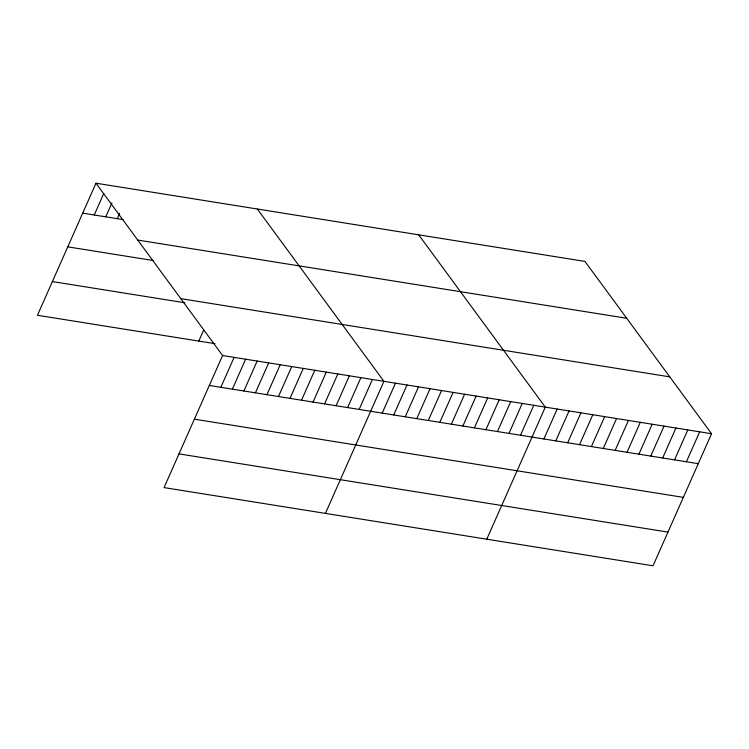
<?xml version="1.0" encoding="UTF-8"?>
<svg xmlns="http://www.w3.org/2000/svg" width="749" height="749" viewBox="0 0 749 749"><rect width="100%" height="100%" fill="white"/><g stroke="black" fill="none" stroke-linecap="round" stroke-linejoin="round"><path stroke-width="1.12" d="M95.975 183.205L222.584 355.522L164.059 487.59L653.025 565.795L711.55 433.727L584.941 261.41L95.975 183.205L37.45 315.273L214.944 343.66M94.234 214.991L103.708 193.598M105.759 216.835L111.919 202.932M117.284 218.68L119.653 213.334M198.813 341.076L203.784 329.85M220.833 387.308L234.109 357.367M232.359 389.152L245.635 359.202M243.884 390.997L257.16 361.046M255.409 392.841L268.685 362.891M266.934 394.686L280.21 364.735M278.469 396.53L291.736 366.579M289.994 398.365L303.261 368.424M301.519 400.209L314.786 370.268M313.045 402.054L326.311 372.113M324.57 403.898L337.836 373.957M336.095 405.743L349.362 375.801M347.62 407.587L360.887 377.646M359.146 409.431L372.412 379.481M325.412 513.402L383.937 381.325L257.338 209.008M382.196 413.12L395.463 383.17M393.721 414.965L406.988 385.014M405.246 416.809L418.513 386.858M416.772 418.644L430.048 388.703M428.297 420.489L441.573 390.547M439.822 422.333L453.098 392.392M451.347 424.177L464.623 394.236M462.873 426.022L476.149 396.081M474.398 427.866L487.674 397.916M485.923 429.711L499.199 399.76M497.458 431.555L510.724 401.604M508.983 433.399L522.25 403.449M520.508 435.244L533.775 405.293M486.775 539.205L545.3 407.138L418.691 234.821M543.905 438.98L557.172 409.038M555.777 440.88L569.053 410.939M567.658 442.781L580.924 412.839M579.529 444.681L592.796 414.731M591.401 446.582L604.677 416.631M603.282 448.482L616.549 418.532M615.154 450.383L628.43 420.432M627.035 452.274L640.301 422.333M638.906 454.175L652.173 424.234M650.778 456.075L664.054 426.134M662.659 457.976L675.926 428.035M674.531 459.877L687.797 429.926M686.402 461.777L699.678 431.827M82.708 213.147L123.042 219.597M137.75 240.064L626.726 318.278M67.775 246.852L153.058 260.493M180.799 298.654L669.775 376.859M52.383 281.568L184.928 302.774M222.584 355.522L711.55 433.727M209.308 385.463L698.283 463.678M194.375 419.168L683.35 497.373M178.992 453.885L667.958 532.099"/></g></svg>
